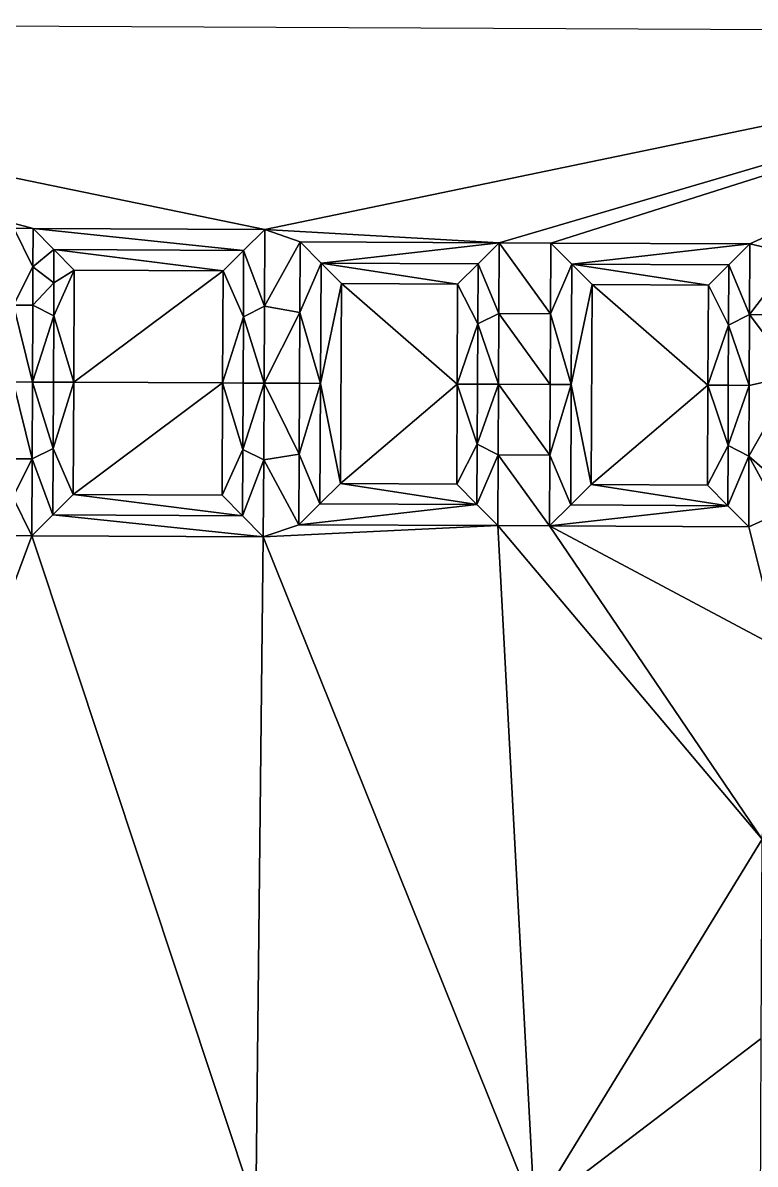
# Model space of a CAD drawing. Header units: metres. Extents: x 241585 to 241700, y 1156640 to 1156774.
# Drawn here: x 241658.65 to 241676.61, y 1156745.82 to 1156773.79 of the extents above; entities that cross this region are included whole.
import ezdxf

# ---------------------------------------------------------------- set-up
doc = ezdxf.new("R2010")
doc.units = ezdxf.units.M
doc.layers.add('_UITGRAVING UNIT 6', color=7, linetype='Continuous')

msp = doc.modelspace()

# ---------------------------------------------------------------- linework, layer by layer
at = {"layer": '_UITGRAVING UNIT 6', "color": 3, "true_color": 0x00ff00}
for points in [[(241687.937, 1156773.566, 29.43), (241640.003, 1156773.787, 29.43), (241664.58, 1156768.724, 29.43)], [(241640.003, 1156773.787, 29.43), (241658.43, 1156768.752, 29.43), (241658.9, 1156768.75, 29.43)], [(241640.003, 1156773.787, 29.43), (241658.9, 1156768.75, 29.43), (241664.58, 1156768.724, 29.43)], [(241687.937, 1156773.566, 29.43), (241664.58, 1156768.724, 29.43), (241670.328, 1156768.397, 29.43)], [(241687.937, 1156773.566, 29.43), (241670.328, 1156768.397, 29.43), (241671.598, 1156768.391, 29.43)], [(241687.937, 1156773.566, 29.43), (241671.598, 1156768.391, 29.43), (241676.478, 1156768.369, 29.43)], [(241687.937, 1156773.566, 29.43), (241676.478, 1156768.369, 29.43), (241677.592, 1156768.114, 29.43)], [(241658.895, 1156767.809, 29.43), (241658.43, 1156768.752, 29.43), (241658.421, 1156766.87, 29.43)], [(241658.9, 1156768.75, 29.43), (241658.43, 1156768.752, 29.43), (241658.895, 1156767.809, 29.43)], [(241659.412, 1156768.233, 28.4), (241658.9, 1156768.75, 29.43), (241658.895, 1156767.809, 29.43)], [(241664.58, 1156768.724, 29.43), (241658.9, 1156768.75, 29.43), (241664.062, 1156768.211, 28.4)], [(241658.9, 1156768.75, 29.43), (241659.412, 1156768.233, 28.4), (241664.062, 1156768.211, 28.4)], [(241664.062, 1156768.211, 28.4), (241664.571, 1156766.841, 29.43), (241664.58, 1156768.724, 29.43)], [(241665.448, 1156768.42, 29.43), (241664.58, 1156768.724, 29.43), (241664.571, 1156766.841, 29.43)], [(241664.58, 1156768.724, 29.43), (241665.448, 1156768.42, 29.43), (241670.328, 1156768.397, 29.43)], [(241664.571, 1156766.841, 29.43), (241665.44, 1156766.687, 29.43), (241665.448, 1156768.42, 29.43)], [(241665.961, 1156767.902, 28.4), (241665.448, 1156768.42, 29.43), (241665.44, 1156766.687, 29.43)], [(241670.328, 1156768.397, 29.43), (241665.448, 1156768.42, 29.43), (241665.961, 1156767.902, 28.4)], [(241670.328, 1156768.397, 29.43), (241665.961, 1156767.902, 28.4), (241669.811, 1156767.885, 28.4)], [(241670.328, 1156768.397, 29.43), (241669.811, 1156767.885, 28.4), (241670.32, 1156766.665, 29.43)], [(241671.59, 1156766.659, 29.43), (241670.328, 1156768.397, 29.43), (241670.32, 1156766.665, 29.43)], [(241671.598, 1156768.391, 29.43), (241670.328, 1156768.397, 29.43), (241671.59, 1156766.659, 29.43)], [(241672.111, 1156767.874, 28.4), (241671.598, 1156768.391, 29.43), (241671.59, 1156766.659, 29.43)], [(241676.478, 1156768.369, 29.43), (241671.598, 1156768.391, 29.43), (241672.111, 1156767.874, 28.4)], [(241676.478, 1156768.369, 29.43), (241672.111, 1156767.874, 28.4), (241675.961, 1156767.856, 28.4)], [(241676.478, 1156768.369, 29.43), (241675.961, 1156767.856, 28.4), (241676.47, 1156766.637, 29.43)], [(241677.592, 1156768.114, 29.43), (241676.478, 1156768.369, 29.43), (241676.47, 1156766.637, 29.43)], [(241659.412, 1156768.233, 28.4), (241658.895, 1156767.809, 29.43), (241659.409, 1156767.42, 28.4)], [(241659.91, 1156767.73, 28.4), (241659.412, 1156768.233, 28.4), (241659.409, 1156767.42, 28.4)], [(241659.412, 1156768.233, 28.4), (241663.56, 1156767.713, 28.4), (241664.062, 1156768.211, 28.4)], [(241659.91, 1156767.73, 28.4), (241663.56, 1156767.713, 28.4), (241659.412, 1156768.233, 28.4)], [(241663.56, 1156767.713, 28.4), (241664.055, 1156766.586, 28.4), (241664.062, 1156768.211, 28.4)], [(241664.571, 1156766.841, 29.43), (241664.062, 1156768.211, 28.4), (241664.055, 1156766.586, 28.4)], [(241677.592, 1156768.114, 29.43), (241676.47, 1156766.637, 29.43), (241677.585, 1156766.635, 29.43)], [(241658.421, 1156766.87, 29.43), (241658.891, 1156766.867, 29.43), (241658.895, 1156767.809, 29.43)], [(241658.895, 1156767.809, 29.43), (241658.891, 1156766.867, 29.43), (241659.409, 1156767.42, 28.4)], [(241665.44, 1156766.687, 29.43), (241665.947, 1156764.952, 28.4), (241665.961, 1156767.902, 28.4)], [(241666.458, 1156767.4, 28.4), (241665.961, 1156767.902, 28.4), (241665.947, 1156764.952, 28.4)], [(241665.961, 1156767.902, 28.4), (241669.308, 1156767.387, 28.4), (241669.811, 1156767.885, 28.4)], [(241666.458, 1156767.4, 28.4), (241669.308, 1156767.387, 28.4), (241665.961, 1156767.902, 28.4)], [(241669.308, 1156767.387, 28.4), (241669.804, 1156766.41, 28.4), (241669.811, 1156767.885, 28.4)], [(241670.32, 1156766.665, 29.43), (241669.811, 1156767.885, 28.4), (241669.804, 1156766.41, 28.4)], [(241671.59, 1156766.659, 29.43), (241672.097, 1156764.924, 28.4), (241672.111, 1156767.874, 28.4)], [(241672.608, 1156767.372, 28.4), (241672.111, 1156767.874, 28.4), (241672.097, 1156764.924, 28.4)], [(241672.111, 1156767.874, 28.4), (241672.608, 1156767.372, 28.4), (241675.458, 1156767.359, 28.4)], [(241675.961, 1156767.856, 28.4), (241672.111, 1156767.874, 28.4), (241675.458, 1156767.359, 28.4)], [(241675.458, 1156767.359, 28.4), (241675.954, 1156766.381, 28.4), (241675.961, 1156767.856, 28.4)], [(241676.47, 1156766.637, 29.43), (241675.961, 1156767.856, 28.4), (241675.954, 1156766.381, 28.4)], [(241659.405, 1156766.608, 28.4), (241659.91, 1156767.73, 28.4), (241659.409, 1156767.42, 28.4)], [(241659.91, 1156767.73, 28.4), (241659.405, 1156766.608, 28.4), (241659.897, 1156764.98, 28.4)], [(241663.56, 1156767.713, 28.4), (241659.91, 1156767.73, 28.4), (241659.897, 1156764.98, 28.4)], [(241663.547, 1156764.964, 28.4), (241663.56, 1156767.713, 28.4), (241659.897, 1156764.98, 28.4)], [(241663.56, 1156767.713, 28.4), (241663.547, 1156764.964, 28.4), (241664.055, 1156766.586, 28.4)], [(241658.891, 1156766.867, 29.43), (241659.405, 1156766.608, 28.4), (241659.409, 1156767.42, 28.4)], [(241665.947, 1156764.952, 28.4), (241666.436, 1156762.5, 28.4), (241666.458, 1156767.4, 28.4)], [(241669.297, 1156764.937, 28.4), (241666.458, 1156767.4, 28.4), (241666.436, 1156762.5, 28.4)], [(241669.308, 1156767.387, 28.4), (241666.458, 1156767.4, 28.4), (241669.297, 1156764.937, 28.4)], [(241669.308, 1156767.387, 28.4), (241669.297, 1156764.937, 28.4), (241669.804, 1156766.41, 28.4)], [(241672.097, 1156764.924, 28.4), (241672.586, 1156762.472, 28.4), (241672.608, 1156767.372, 28.4)], [(241675.447, 1156764.909, 28.4), (241672.608, 1156767.372, 28.4), (241672.586, 1156762.472, 28.4)], [(241675.458, 1156767.359, 28.4), (241672.608, 1156767.372, 28.4), (241675.447, 1156764.909, 28.4)], [(241675.458, 1156767.359, 28.4), (241675.447, 1156764.909, 28.4), (241675.954, 1156766.381, 28.4)], [(241658.421, 1156766.87, 29.43), (241658.412, 1156764.987, 29.43), (241658.882, 1156764.985, 29.43)], [(241658.421, 1156766.87, 29.43), (241658.882, 1156764.985, 29.43), (241658.891, 1156766.867, 29.43)], [(241658.882, 1156764.985, 29.43), (241659.405, 1156766.608, 28.4), (241658.891, 1156766.867, 29.43)], [(241664.562, 1156764.959, 29.43), (241664.571, 1156766.841, 29.43), (241664.055, 1156766.586, 28.4)], [(241664.571, 1156766.841, 29.43), (241664.562, 1156764.959, 29.43), (241665.44, 1156766.687, 29.43)], [(241664.562, 1156764.959, 29.43), (241665.432, 1156764.955, 29.43), (241665.44, 1156766.687, 29.43)], [(241665.432, 1156764.955, 29.43), (241665.947, 1156764.952, 28.4), (241665.44, 1156766.687, 29.43)], [(241669.804, 1156766.41, 28.4), (241670.312, 1156764.932, 29.43), (241670.32, 1156766.665, 29.43)], [(241670.312, 1156764.932, 29.43), (241671.582, 1156764.927, 29.43), (241670.32, 1156766.665, 29.43)], [(241671.582, 1156764.927, 29.43), (241671.59, 1156766.659, 29.43), (241670.32, 1156766.665, 29.43)], [(241671.582, 1156764.927, 29.43), (241672.097, 1156764.924, 28.4), (241671.59, 1156766.659, 29.43)], [(241676.462, 1156764.904, 29.43), (241676.47, 1156766.637, 29.43), (241675.954, 1156766.381, 28.4)], [(241676.47, 1156766.637, 29.43), (241676.462, 1156764.904, 29.43), (241677.578, 1156765.156, 29.43)], [(241676.47, 1156766.637, 29.43), (241677.578, 1156765.156, 29.43), (241677.585, 1156766.635, 29.43)], [(241659.397, 1156764.983, 28.4), (241659.405, 1156766.608, 28.4), (241658.882, 1156764.985, 29.43)], [(241659.405, 1156766.608, 28.4), (241659.397, 1156764.983, 28.4), (241659.897, 1156764.98, 28.4)], [(241663.547, 1156764.964, 28.4), (241664.047, 1156764.961, 28.4), (241664.055, 1156766.586, 28.4)], [(241664.047, 1156764.961, 28.4), (241664.562, 1156764.959, 29.43), (241664.055, 1156766.586, 28.4)], [(241669.297, 1156764.937, 28.4), (241669.797, 1156764.935, 28.4), (241669.804, 1156766.41, 28.4)], [(241669.797, 1156764.935, 28.4), (241670.312, 1156764.932, 29.43), (241669.804, 1156766.41, 28.4)], [(241675.447, 1156764.909, 28.4), (241675.947, 1156764.906, 28.4), (241675.954, 1156766.381, 28.4)], [(241675.947, 1156764.906, 28.4), (241676.462, 1156764.904, 29.43), (241675.954, 1156766.381, 28.4)], [(241658.412, 1156764.987, 29.43), (241658.404, 1156763.105, 29.43), (241658.874, 1156763.103, 29.43)], [(241658.882, 1156764.985, 29.43), (241658.412, 1156764.987, 29.43), (241658.874, 1156763.103, 29.43)], [(241658.882, 1156764.985, 29.43), (241658.874, 1156763.103, 29.43), (241659.39, 1156763.358, 28.4)], [(241659.397, 1156764.983, 28.4), (241658.882, 1156764.985, 29.43), (241659.39, 1156763.358, 28.4)], [(241659.897, 1156764.98, 28.4), (241659.397, 1156764.983, 28.4), (241659.39, 1156763.358, 28.4)], [(241659.885, 1156762.23, 28.4), (241659.897, 1156764.98, 28.4), (241659.39, 1156763.358, 28.4)], [(241659.885, 1156762.23, 28.4), (241663.547, 1156764.964, 28.4), (241659.897, 1156764.98, 28.4)], [(241659.885, 1156762.23, 28.4), (241663.535, 1156762.214, 28.4), (241663.547, 1156764.964, 28.4)], [(241663.547, 1156764.964, 28.4), (241663.535, 1156762.214, 28.4), (241664.04, 1156763.336, 28.4)], [(241664.047, 1156764.961, 28.4), (241663.547, 1156764.964, 28.4), (241664.04, 1156763.336, 28.4)], [(241664.562, 1156764.959, 29.43), (241664.047, 1156764.961, 28.4), (241664.04, 1156763.336, 28.4)], [(241664.554, 1156763.076, 29.43), (241664.562, 1156764.959, 29.43), (241664.04, 1156763.336, 28.4)], [(241664.562, 1156764.959, 29.43), (241664.554, 1156763.076, 29.43), (241665.424, 1156763.222, 29.43)], [(241665.432, 1156764.955, 29.43), (241664.562, 1156764.959, 29.43), (241665.424, 1156763.222, 29.43)], [(241665.947, 1156764.952, 28.4), (241665.432, 1156764.955, 29.43), (241665.424, 1156763.222, 29.43)], [(241665.424, 1156763.222, 29.43), (241665.934, 1156762.003, 28.4), (241665.947, 1156764.952, 28.4)], [(241666.436, 1156762.5, 28.4), (241665.947, 1156764.952, 28.4), (241665.934, 1156762.003, 28.4)], [(241676.454, 1156763.172, 29.43), (241677.565, 1156762.199, 29.43), (241677.578, 1156765.156, 29.43)], [(241676.462, 1156764.904, 29.43), (241676.454, 1156763.172, 29.43), (241677.578, 1156765.156, 29.43)], [(241666.436, 1156762.5, 28.4), (241669.286, 1156762.487, 28.4), (241669.297, 1156764.937, 28.4)], [(241669.297, 1156764.937, 28.4), (241669.286, 1156762.487, 28.4), (241669.79, 1156763.46, 28.4)], [(241669.797, 1156764.935, 28.4), (241669.297, 1156764.937, 28.4), (241669.79, 1156763.46, 28.4)], [(241670.312, 1156764.932, 29.43), (241669.797, 1156764.935, 28.4), (241669.79, 1156763.46, 28.4)], [(241670.304, 1156763.2, 29.43), (241670.312, 1156764.932, 29.43), (241669.79, 1156763.46, 28.4)], [(241670.312, 1156764.932, 29.43), (241670.304, 1156763.2, 29.43), (241671.574, 1156763.194, 29.43)], [(241671.582, 1156764.927, 29.43), (241670.312, 1156764.932, 29.43), (241671.574, 1156763.194, 29.43)], [(241672.097, 1156764.924, 28.4), (241671.582, 1156764.927, 29.43), (241671.574, 1156763.194, 29.43)], [(241671.574, 1156763.194, 29.43), (241672.084, 1156761.974, 28.4), (241672.097, 1156764.924, 28.4)], [(241672.586, 1156762.472, 28.4), (241672.097, 1156764.924, 28.4), (241672.084, 1156761.974, 28.4)], [(241672.586, 1156762.472, 28.4), (241675.436, 1156762.459, 28.4), (241675.447, 1156764.909, 28.4)], [(241675.447, 1156764.909, 28.4), (241675.436, 1156762.459, 28.4), (241675.94, 1156763.431, 28.4)], [(241675.947, 1156764.906, 28.4), (241675.447, 1156764.909, 28.4), (241675.94, 1156763.431, 28.4)], [(241676.462, 1156764.904, 29.43), (241675.947, 1156764.906, 28.4), (241675.94, 1156763.431, 28.4)], [(241676.454, 1156763.172, 29.43), (241676.462, 1156764.904, 29.43), (241675.94, 1156763.431, 28.4)], [(241658.874, 1156763.103, 29.43), (241659.382, 1156761.733, 28.4), (241659.39, 1156763.358, 28.4)], [(241659.885, 1156762.23, 28.4), (241659.39, 1156763.358, 28.4), (241659.382, 1156761.733, 28.4)], [(241663.535, 1156762.214, 28.4), (241664.032, 1156761.711, 28.4), (241664.04, 1156763.336, 28.4)], [(241664.554, 1156763.076, 29.43), (241664.04, 1156763.336, 28.4), (241664.032, 1156761.711, 28.4)], [(241669.286, 1156762.487, 28.4), (241669.784, 1156761.985, 28.4), (241669.79, 1156763.46, 28.4)], [(241670.304, 1156763.2, 29.43), (241669.79, 1156763.46, 28.4), (241669.784, 1156761.985, 28.4)], [(241675.436, 1156762.459, 28.4), (241675.934, 1156761.956, 28.4), (241675.94, 1156763.431, 28.4)], [(241676.454, 1156763.172, 29.43), (241675.94, 1156763.431, 28.4), (241675.934, 1156761.956, 28.4)], [(241658.404, 1156763.105, 29.43), (241658.399, 1156762.163, 29.43), (241658.874, 1156763.103, 29.43)], [(241658.399, 1156762.163, 29.43), (241658.865, 1156761.22, 29.43), (241658.874, 1156763.103, 29.43)], [(241659.382, 1156761.733, 28.4), (241658.874, 1156763.103, 29.43), (241658.865, 1156761.22, 29.43)], [(241664.032, 1156761.711, 28.4), (241664.545, 1156761.194, 29.43), (241664.554, 1156763.076, 29.43)], [(241665.416, 1156761.49, 29.43), (241664.554, 1156763.076, 29.43), (241664.545, 1156761.194, 29.43)], [(241664.554, 1156763.076, 29.43), (241665.416, 1156761.49, 29.43), (241665.424, 1156763.222, 29.43)], [(241665.934, 1156762.003, 28.4), (241665.424, 1156763.222, 29.43), (241665.416, 1156761.49, 29.43)], [(241669.784, 1156761.985, 28.4), (241670.296, 1156761.467, 29.43), (241670.304, 1156763.2, 29.43)], [(241670.296, 1156761.467, 29.43), (241671.566, 1156761.462, 29.43), (241670.304, 1156763.2, 29.43)], [(241670.304, 1156763.2, 29.43), (241671.566, 1156761.462, 29.43), (241671.574, 1156763.194, 29.43)], [(241671.566, 1156761.462, 29.43), (241672.084, 1156761.974, 28.4), (241671.574, 1156763.194, 29.43)], [(241675.934, 1156761.956, 28.4), (241676.446, 1156761.439, 29.43), (241676.454, 1156763.172, 29.43)], [(241677.213, 1156761.781, 29.43), (241676.454, 1156763.172, 29.43), (241676.446, 1156761.439, 29.43)], [(241677.213, 1156761.781, 29.43), (241677.565, 1156762.199, 29.43), (241676.454, 1156763.172, 29.43)], [(241669.784, 1156761.985, 28.4), (241666.436, 1156762.5, 28.4), (241665.934, 1156762.003, 28.4)], [(241669.286, 1156762.487, 28.4), (241666.436, 1156762.5, 28.4), (241669.784, 1156761.985, 28.4)], [(241672.084, 1156761.974, 28.4), (241675.934, 1156761.956, 28.4), (241672.586, 1156762.472, 28.4)], [(241675.934, 1156761.956, 28.4), (241675.436, 1156762.459, 28.4), (241672.586, 1156762.472, 28.4)], [(241658.395, 1156761.222, 29.43), (241658.865, 1156761.22, 29.43), (241658.399, 1156762.163, 29.43)], [(241664.032, 1156761.711, 28.4), (241659.885, 1156762.23, 28.4), (241659.382, 1156761.733, 28.4)], [(241663.535, 1156762.214, 28.4), (241659.885, 1156762.23, 28.4), (241664.032, 1156761.711, 28.4)], [(241665.416, 1156761.49, 29.43), (241669.784, 1156761.985, 28.4), (241665.934, 1156762.003, 28.4)], [(241665.416, 1156761.49, 29.43), (241670.296, 1156761.467, 29.43), (241669.784, 1156761.985, 28.4)], [(241671.566, 1156761.462, 29.43), (241675.934, 1156761.956, 28.4), (241672.084, 1156761.974, 28.4)], [(241671.566, 1156761.462, 29.43), (241676.446, 1156761.439, 29.43), (241675.934, 1156761.956, 28.4)], [(241658.865, 1156761.22, 29.43), (241664.545, 1156761.194, 29.43), (241659.382, 1156761.733, 28.4)], [(241664.545, 1156761.194, 29.43), (241664.032, 1156761.711, 28.4), (241659.382, 1156761.733, 28.4)], [(241676.446, 1156761.439, 29.43), (241677.197, 1156758.466, 29.43), (241677.213, 1156761.781, 29.43)], [(241670.296, 1156761.467, 29.43), (241665.416, 1156761.49, 29.43), (241664.545, 1156761.194, 29.43)], [(241670.296, 1156761.467, 29.43), (241664.545, 1156761.194, 29.43), (241671.194, 1156744.668, 29.43)], [(241671.566, 1156761.462, 29.43), (241670.296, 1156761.467, 29.43), (241676.776, 1156753.782, 29.43)], [(241670.296, 1156761.467, 29.43), (241671.194, 1156744.668, 29.43), (241676.776, 1156753.782, 29.43)], [(241676.446, 1156761.439, 29.43), (241671.566, 1156761.462, 29.43), (241677.197, 1156758.466, 29.43)], [(241671.566, 1156761.462, 29.43), (241676.776, 1156753.782, 29.43), (241677.197, 1156758.466, 29.43)], [(241658.865, 1156761.22, 29.43), (241658.395, 1156761.222, 29.43), (241652.744, 1156744.753, 29.43)], [(241658.865, 1156761.22, 29.43), (241652.744, 1156744.753, 29.43), (241664.364, 1156744.7, 29.43)], [(241664.545, 1156761.194, 29.43), (241658.865, 1156761.22, 29.43), (241664.364, 1156744.7, 29.43)], [(241664.545, 1156761.194, 29.43), (241664.364, 1156744.7, 29.43), (241671.194, 1156744.668, 29.43)], [(241676.776, 1156753.782, 29.43), (241671.194, 1156744.668, 29.43), (241676.753, 1156748.903, 29.43)], [(241671.194, 1156744.668, 29.43), (241676.734, 1156744.618, 29.43), (241676.753, 1156748.903, 29.43)]]:
    msp.add_3dface(points, dxfattribs=at)

doc.saveas('drawing.dxf')
